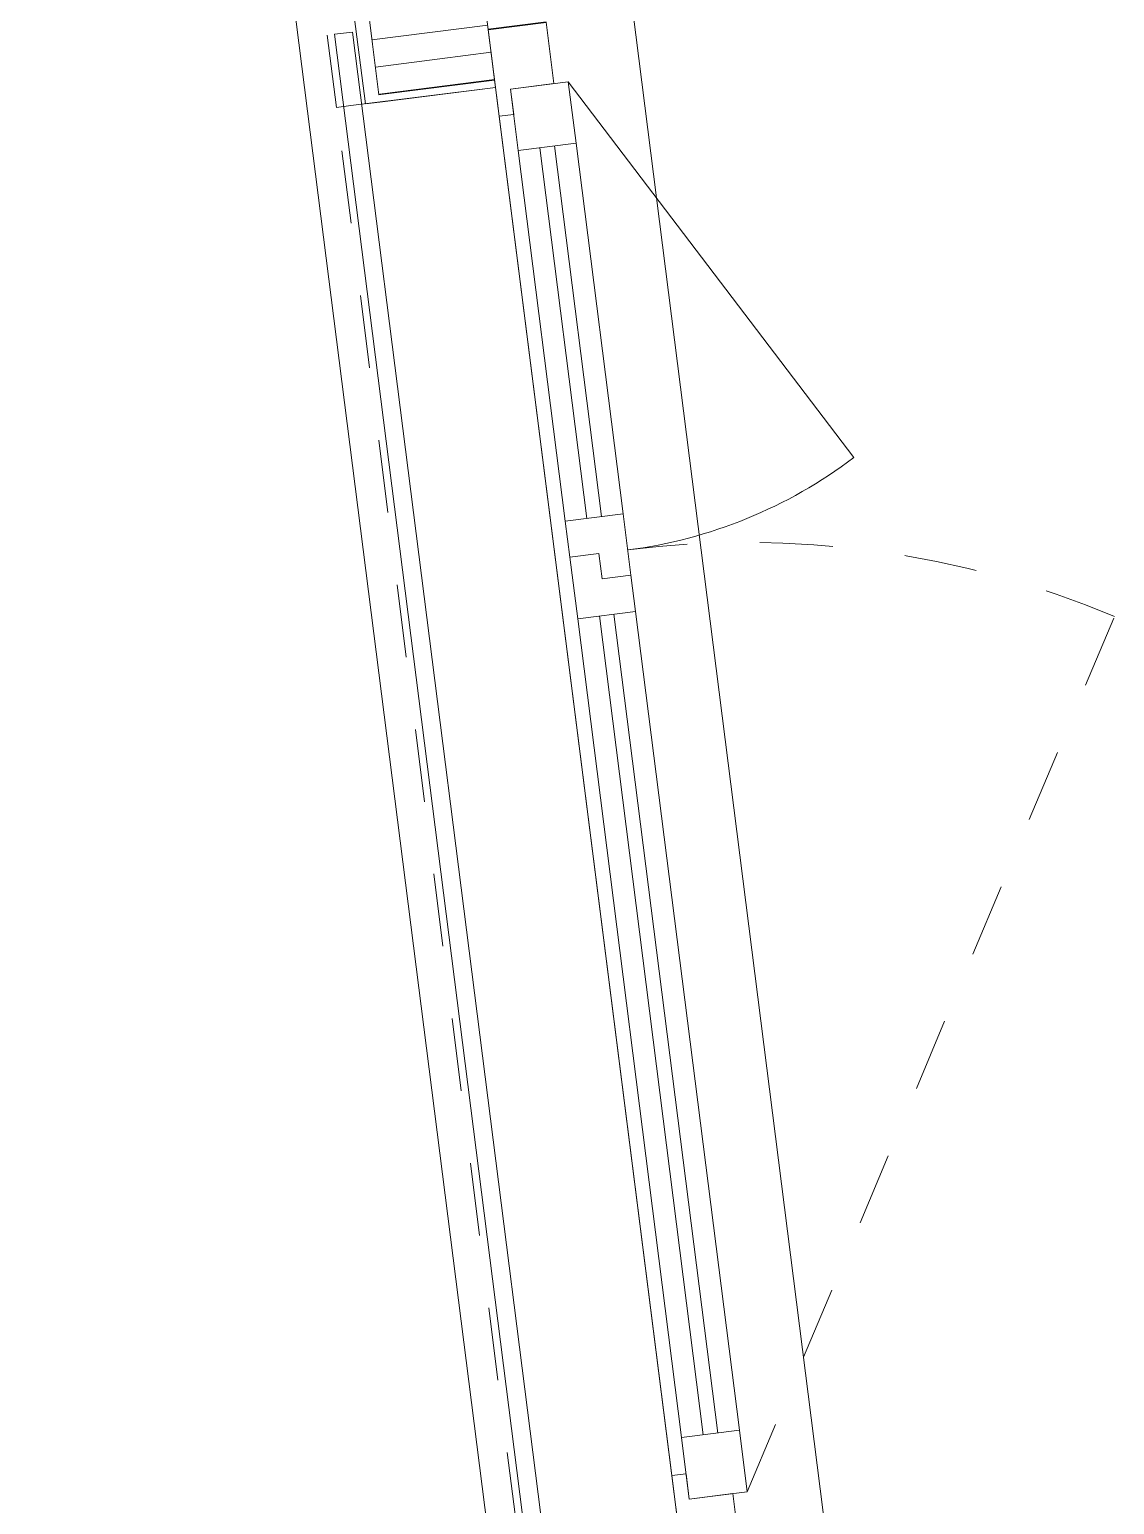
# Model space of a CAD drawing. Header units: metres. Extents: x 2713679.5 to 2713747.3, y 1226017.1 to 1226104.2.
# Drawn here: x 2713721.843 to 2713723.332, y 1226035.335 to 1226037.359 of the extents above; entities that cross this region are included whole.
import ezdxf

# ---------------------------------------------------------------- set-up
doc = ezdxf.new("R2010")
doc.units = ezdxf.units.M
doc.header["$MEASUREMENT"] = 0
doc.linetypes.add('Strich 2_1mm', pattern=[0.15, 0.1, -0.05])
doc.layers.add('plangrafiken', color=251, linetype='Continuous')
doc.layers.add('waende_stuetzen', color=250, linetype='Continuous')

msp = doc.modelspace()

# ---------------------------------------------------------------- linework, layer by layer
at = {"layer": 'plangrafiken', "color": 7, "linetype": 'Continuous', "lineweight": 13}
for p, q in [((2713722.2861, 1226037.3557), (2713722.2613, 1226037.3526)), ((2713722.2613, 1226037.3526), (2713722.5332, 1226035.2098)), ((2713722.558, 1226035.2129), (2713722.2861, 1226037.3557))]:
    msp.add_line(p, q, dxfattribs=at)
at = {"layer": 'waende_stuetzen', "color": 7, "linetype": 'Continuous', "lineweight": 18}
for p, q in [((2713722.858, 1226034.3186), (2713721.8426, 1226042.3194)), ((2713722.0971, 1226038.8841), (2713722.3036, 1226037.2572)), ((2713722.127, 1226038.8073), (2713722.3134, 1226037.3391)), ((2713722.4822, 1226037.2798), (2713722.4721, 1226037.3592)), ((2713722.4809, 1226037.2898), (2713722.4721, 1226037.3592)), ((2713722.3134, 1226037.3391), (2713722.3222, 1226037.2696)), ((2713722.3247, 1226037.2699), (2713722.4809, 1226037.2898)), ((2713722.4822, 1226037.2798), (2713722.4809, 1226037.2898)), ((2713722.2838, 1226037.2547), (2713722.4822, 1226037.2798)), ((2713722.3247, 1226037.2699), (2713722.3222, 1226037.2696)), ((2713722.3234, 1226037.2597), (2713722.4822, 1226037.2798)), ((2713722.2639, 1226037.2521), (2713722.2838, 1226037.2547)), ((2713722.3036, 1226037.2572), (2713722.3234, 1226037.2597))]:
    msp.add_line(p, q, dxfattribs=at)
at = {"layer": 'waende_stuetzen', "color": 7, "linetype": 'Continuous', "lineweight": 13}
for p, q in [((2713722.4822, 1226037.2798), (2713722.2757, 1226038.9068)), ((2713722.2242, 1226037.2471), (2713722.0178, 1226038.8741)), ((2713722.5622, 1226037.2849), (2713722.5515, 1226037.3693)), ((2713722.9374, 1226035.2812), (2713722.6705, 1226037.3844)), ((2713722.4721, 1226037.3592), (2713722.4872, 1226037.2402)), ((2713722.582, 1226037.2875), (2713722.5026, 1226037.2774)), ((2713722.5927, 1226037.2031), (2713722.582, 1226037.2875)), ((2713722.582, 1226037.2875), (2713722.9738, 1226036.7719)), ((2713722.7289, 1226035.3354), (2713722.4822, 1226037.2798)), ((2713722.5026, 1226037.2774), (2713722.5622, 1226037.2849)), ((2713722.5071, 1226037.2427), (2713722.5026, 1226037.2774)), ((2713722.5026, 1226037.2774), (2713722.5133, 1226037.1931)), ((2713722.471, 1226035.3027), (2713722.2242, 1226037.2471)), ((2713722.4872, 1226037.2402), (2713722.5071, 1226037.2427)), ((2713722.4872, 1226037.2402), (2713722.7239, 1226035.3751)), ((2713722.5133, 1226037.1931), (2713722.5927, 1226037.2031)), ((2713722.5133, 1226037.1931), (2713722.5779, 1226036.6846)), ((2713722.5431, 1226037.1968), (2713722.6076, 1226036.6884)), ((2713722.6275, 1226036.6909), (2713722.5629, 1226037.1994)), ((2713722.6572, 1226036.6947), (2713722.5927, 1226037.2031)), ((2713722.6572, 1226036.6947), (2713722.5779, 1226036.6846)), ((2713722.5779, 1226036.6846), (2713722.5842, 1226036.635)), ((2713722.6679, 1226036.6104), (2713722.6572, 1226036.6947)), ((2713722.6238, 1226036.6401), (2713722.5842, 1226036.635)), ((2713722.6283, 1226036.6054), (2713722.6238, 1226036.6401)), ((2713722.5842, 1226036.635), (2713722.5949, 1226036.5507)), ((2713722.6283, 1226036.6054), (2713722.6679, 1226036.6104)), ((2713722.6742, 1226036.5608), (2713722.6679, 1226036.6104)), ((2713722.5949, 1226036.5507), (2713722.6742, 1226036.5608)), ((2713722.8168, 1226035.4373), (2713722.6742, 1226036.5608)), ((2713722.5949, 1226036.5507), (2713722.7374, 1226035.4272)), ((2713722.6246, 1226036.5545), (2713722.7672, 1226035.431)), ((2713722.787, 1226035.4335), (2713722.6445, 1226036.557)), ((2713722.8168, 1226035.4373), (2713722.7374, 1226035.4272)), ((2713722.7374, 1226035.4272), (2713722.7481, 1226035.3429)), ((2713722.8275, 1226035.353), (2713722.8168, 1226035.4373)), ((2713722.7437, 1226035.3776), (2713722.7239, 1226035.3751)), ((2713722.7239, 1226035.3751), (2713722.739, 1226035.2561)), ((2713722.7481, 1226035.3429), (2713722.7437, 1226035.3776)), ((2713722.7481, 1226035.3429), (2713722.8275, 1226035.353)), ((2713722.8077, 1226035.3505), (2713722.7481, 1226035.3429)), ((2713722.8184, 1226035.2661), (2713722.8077, 1226035.3505))]:
    msp.add_line(p, q, dxfattribs=at)
at = {"layer": 'waende_stuetzen', "color": 7, "linetype": 'Strich 2_1mm', "lineweight": 13}
for p, q in [((2713722.2639, 1226037.2521), (2713722.0575, 1226038.8791)), ((2713722.5107, 1226035.3077), (2713722.2639, 1226037.2521)), ((2713722.8275, 1226035.353), (2713723.3316, 1226036.554))]:
    msp.add_line(p, q, dxfattribs=at)
at = {"layer": 'waende_stuetzen', "color": 7, "linetype": 'Continuous', "lineweight": 35}
msp.add_line((2713722.4721, 1226037.3592), (2713722.5515, 1226037.3693), dxfattribs=at)
at = {"layer": 'waende_stuetzen', "color": 18, "linetype": 'Continuous', "lineweight": 0, "true_color": 0x000000}
for p, q in [((2713722.3126, 1226037.3449), (2713722.4714, 1226037.3651)), ((2713722.4056, 1226037.3189), (2713722.4761, 1226037.3279)), ((2713722.3173, 1226037.3077), (2713722.4056, 1226037.3189)), ((2713722.3266, 1226037.2711), (2713722.4808, 1226037.2907)), ((2713722.3221, 1226037.2705), (2713722.3266, 1226037.2711))]:
    msp.add_line(p, q, dxfattribs=at)
at = {"layer": 'waende_stuetzen', "color": 7, "linetype": 'Continuous', "lineweight": 13}
msp.add_arc((2713722.582, 1226037.2875), 0.6475, 277.2326, 307.2326, dxfattribs=at)
at = {"layer": 'waende_stuetzen', "color": 7, "linetype": 'Strich 2_1mm', "lineweight": 13}
msp.add_arc((2713722.8275, 1226035.353), 1.3025, 67.2326, 97.2326, dxfattribs=at)

doc.saveas('drawing.dxf')
